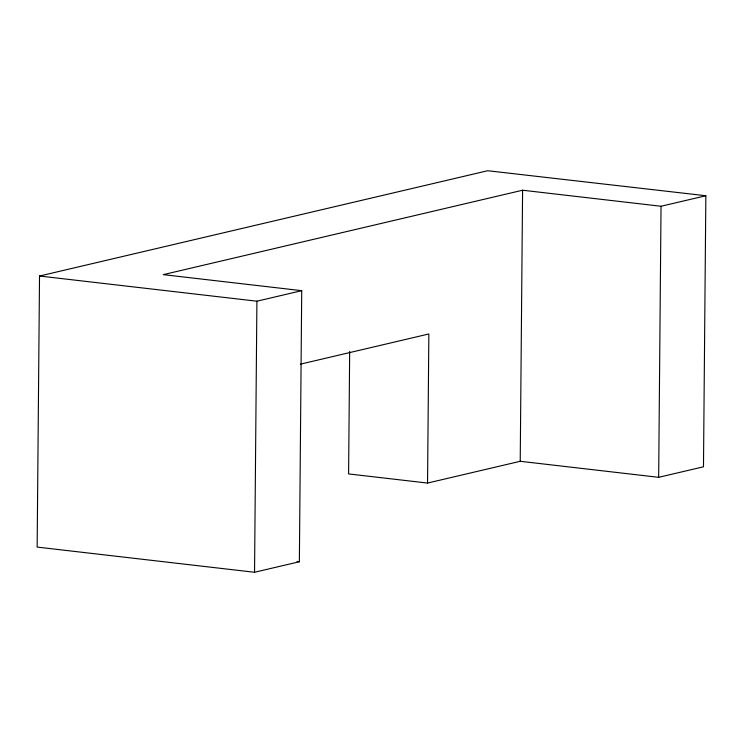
<?xml version="1.0" encoding="UTF-8"?>
<svg xmlns="http://www.w3.org/2000/svg" width="743" height="743" viewBox="0 0 743 743"><rect width="100%" height="100%" fill="white"/><g stroke="black" fill="none" stroke-linecap="round" stroke-linejoin="round"><path stroke-width="1.11" d="M705.85 195.734L487.696 170.732L39.518 276.024L37.15 547.089L254.543 572.268L299.364 561.736L301.723 290.671L163.284 274.641L522.589 190.227L661.029 206.257L705.85 195.734L703.482 466.799L658.669 477.322L520.221 461.292L427.55 483.061L348.597 473.923L349.665 351.42M254.543 572.268L256.911 301.203L301.723 290.671M427.55 483.061L428.85 333.978L300.348 364.172M520.221 461.292L522.589 190.227M658.669 477.322L661.029 206.257M39.518 276.024L256.911 301.203M297.07 561.467L299.364 561.736"/></g></svg>
